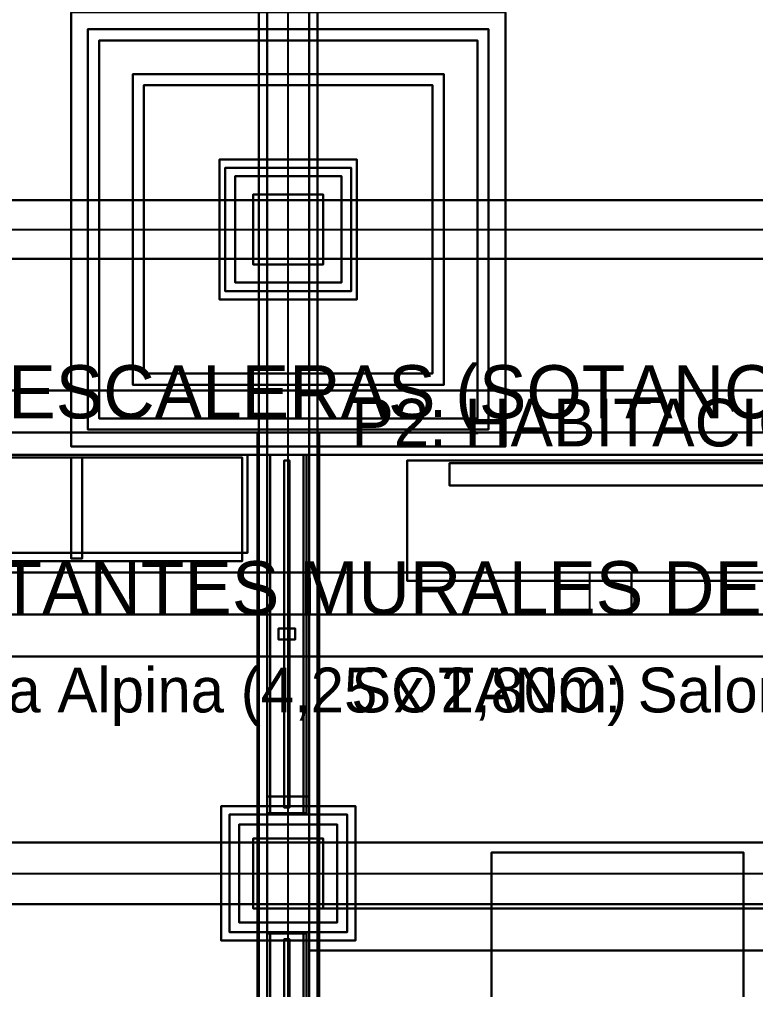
# Model space of a CAD drawing. Header units: metres. Extents: x -0.6 to 96.4, y -1.3 to 40.2.
# Drawn here: x 4.965 to 7.593, y 9.16 to 12.625 of the extents above; entities that cross this region are included whole.
import ezdxf

# ---------------------------------------------------------------- set-up
doc = ezdxf.new("R2010")
doc.units = ezdxf.units.M
for name, color, linetype in [('COLUMNAS_3D', 1, 'CONTINUOUS'), ('CUBIERTA_CHALET_3D', 9, 'CONTINUOUS'), ('EJES_ESTRUCTURALES', 1, 'CONTINUOUS'), ('LOSA_PISO_3D', 8, 'CONTINUOUS'), ('P2_COLUMNAS_3D', 1, 'CONTINUOUS'), ('P2_LOSA_PISO_3D', 8, 'CONTINUOUS'), ('P2_MUROS_MADERA_INT_3D', 6, 'CONTINUOUS'), ('P2_ROTULOS', 6, 'CONTINUOUS'), ('P2_TIMBER_FRAME_3D', 34, 'CONTINUOUS'), ('PB_MOBILIARIO_COMERCIAL_3D', 30, 'CONTINUOUS'), ('PB_TIMBER_FRAME_3D', 34, 'CONTINUOUS'), ('PB_ZOCALO_PIEDRA_3D', 8, 'CONTINUOUS'), ('ROTULOS_TEXTO', 2, 'CONTINUOUS'), ('SOTANO_COLUMNAS_3D', 1, 'CONTINUOUS'), ('SOTANO_LOSA_3D', 8, 'CONTINUOUS'), ('SOTANO_MOBILIARIO_3D', 30, 'CONTINUOUS'), ('SOTANO_MUROS_EXT_3D', 4, 'CONTINUOUS'), ('SOTANO_PIEDRA_MADERA_3D', 34, 'CONTINUOUS'), ('SOTANO_ROTULOS', 4, 'CONTINUOUS'), ('TERRENO_3D', 3, 'CONTINUOUS')]:
    doc.layers.add(name, color=color, linetype=linetype)

msp = doc.modelspace()

# ---------------------------------------------------------------- linework, layer by layer
at = {"layer": 'COLUMNAS_3D', "color": 1}
for points in [[(5.8, 11.75), (6.05, 11.75), (6.05, 12), (5.8, 12)], [(5.8, 11.75, 2.85), (6.05, 11.75, 2.85), (6.05, 12, 2.85), (5.8, 12, 2.85)], [(5.8, 12), (6.05, 12), (6.05, 12, 2.85), (5.8, 12, 2.85)], [(5.8, 11.75), (5.8, 12), (5.8, 12, 2.85), (5.8, 11.75, 2.85)], [(6.05, 11.75), (6.05, 12), (6.05, 12, 2.85), (6.05, 11.75, 2.85)], [(5.8, 11.75), (6.05, 11.75), (6.05, 11.75, 2.85), (5.8, 11.75, 2.85)], [(5.8, 9.45), (6.05, 9.45), (6.05, 9.7), (5.8, 9.7)], [(5.8, 9.45, 2.85), (6.05, 9.45, 2.85), (6.05, 9.7, 2.85), (5.8, 9.7, 2.85)], [(5.8, 9.7), (6.05, 9.7), (6.05, 9.7, 2.85), (5.8, 9.7, 2.85)], [(5.8, 9.45), (5.8, 9.7), (5.8, 9.7, 2.85), (5.8, 9.45, 2.85)], [(6.05, 9.45), (6.05, 9.7), (6.05, 9.7, 2.85), (6.05, 9.45, 2.85)], [(5.8, 9.45), (6.05, 9.45), (6.05, 9.45, 2.85), (5.8, 9.45, 2.85)]]:
    msp.add_3dface(points, dxfattribs=at)
at = {"layer": 'CUBIERTA_CHALET_3D', "color": 9}
for points in [[(4.85, 2, 8.6994), (10.1, 2, 5.4189), (10.1, 24.71, 5.4189), (4.85, 24.71, 8.6994)], [(4.85, 2, 8.8794), (10.1, 2, 5.5989), (10.1, 24.71, 5.5989), (4.85, 24.71, 8.8794)]]:
    msp.add_3dface(points, dxfattribs=at)
at = {"layer": 'EJES_ESTRUCTURALES', "color": 1}
for p, q in [((5.925, 1.8), (5.925, 25.51)), ((-0.6, 11.875), (10.4, 11.875)), ((-0.6, 9.575), (10.4, 9.575))]:
    msp.add_line(p, q, dxfattribs=at)
at = {"layer": 'LOSA_PISO_3D', "color": 8}
for points in [[(0.15, 10.35, -0.15), (9.15, 10.35, -0.15), (9.15, 24.71, -0.15), (0.15, 24.71, -0.15)], [(0.15, 10.35), (9.15, 10.35), (9.15, 24.71), (0.15, 24.71)], [(0.15, 10.35, -0.15), (9.15, 10.35, -0.15), (9.15, 10.35), (0.15, 10.35)], [(1.4, 7.4, -0.15), (9.15, 7.4, -0.15), (9.15, 10.35, -0.15), (1.4, 10.35, -0.15)], [(1.4, 7.4), (9.15, 7.4), (9.15, 10.35), (1.4, 10.35)], [(1.4, 10.35, -0.15), (9.15, 10.35, -0.15), (9.15, 10.35), (1.4, 10.35)]]:
    msp.add_3dface(points, dxfattribs=at)
at = {"layer": 'P2_COLUMNAS_3D', "color": 1}
for points in [[(5.8, 11.75, 3), (6.05, 11.75, 3), (6.05, 12, 3), (5.8, 12, 3)], [(5.8, 11.75, 5.85), (6.05, 11.75, 5.85), (6.05, 12, 5.85), (5.8, 12, 5.85)], [(5.8, 12, 3), (6.05, 12, 3), (6.05, 12, 5.85), (5.8, 12, 5.85)], [(5.8, 11.75, 3), (5.8, 12, 3), (5.8, 12, 5.85), (5.8, 11.75, 5.85)], [(6.05, 11.75, 3), (6.05, 12, 3), (6.05, 12, 5.85), (6.05, 11.75, 5.85)], [(5.8, 11.75, 3), (6.05, 11.75, 3), (6.05, 11.75, 5.85), (5.8, 11.75, 5.85)], [(5.8, 9.45, 3), (6.05, 9.45, 3), (6.05, 9.7, 3), (5.8, 9.7, 3)], [(5.8, 9.45, 5.85), (6.05, 9.45, 5.85), (6.05, 9.7, 5.85), (5.8, 9.7, 5.85)], [(5.8, 9.7, 3), (6.05, 9.7, 3), (6.05, 9.7, 5.85), (5.8, 9.7, 5.85)], [(5.8, 9.45, 3), (5.8, 9.7, 3), (5.8, 9.7, 5.85), (5.8, 9.45, 5.85)], [(6.05, 9.45, 3), (6.05, 9.7, 3), (6.05, 9.7, 5.85), (6.05, 9.45, 5.85)], [(5.8, 9.45, 3), (6.05, 9.45, 3), (6.05, 9.45, 5.85), (5.8, 9.45, 5.85)]]:
    msp.add_3dface(points, dxfattribs=at)
at = {"layer": 'P2_LOSA_PISO_3D', "color": 8}
for points in [[(0.15, 10.35, 2.85), (9.15, 10.35, 2.85), (9.15, 24.71, 2.85), (0.15, 24.71, 2.85)], [(0.15, 10.35, 3), (9.15, 10.35, 3), (9.15, 24.71, 3), (0.15, 24.71, 3)], [(0.15, 10.35, 2.85), (9.15, 10.35, 2.85), (9.15, 10.35, 3), (0.15, 10.35, 3)], [(2.65, 7.4, 2.85), (9.15, 7.4, 2.85), (9.15, 10.35, 2.85), (2.65, 10.35, 2.85)], [(2.65, 7.4, 3), (9.15, 7.4, 3), (9.15, 10.35, 3), (2.65, 10.35, 3)], [(2.65, 10.35, 2.85), (9.15, 10.35, 2.85), (9.15, 10.35, 3), (2.65, 10.35, 3)]]:
    msp.add_3dface(points, dxfattribs=at)
at = {"layer": 'P2_MUROS_MADERA_INT_3D', "color": 6}
for points in [[(5.85, 10.65, 3), (6, 10.65, 3), (6, 18.1, 3), (5.85, 18.1, 3)], [(5.85, 10.65, 5.85), (6, 10.65, 5.85), (6, 18.1, 5.85), (5.85, 18.1, 5.85)], [(5.85, 10.65, 3), (5.85, 18.1, 3), (5.85, 18.1, 5.85), (5.85, 10.65, 5.85)], [(6, 10.65, 3), (6, 18.1, 3), (6, 18.1, 5.85), (6, 10.65, 5.85)], [(5.85, 9.85, 5.1), (6, 9.85, 5.1), (6, 10.65, 5.1), (5.85, 10.65, 5.1)], [(5.85, 9.85, 5.85), (6, 9.85, 5.85), (6, 10.65, 5.85), (5.85, 10.65, 5.85)], [(5.85, 10.65, 5.1), (6, 10.65, 5.1), (6, 10.65, 5.85), (5.85, 10.65, 5.85)], [(5.85, 9.85, 5.1), (5.85, 10.65, 5.1), (5.85, 10.65, 5.85), (5.85, 9.85, 5.85)], [(5.85, 10.65, 3), (6, 10.65, 3), (6, 10.65, 5.85), (5.85, 10.65, 5.85)], [(6, 9.85, 5.1), (6, 10.65, 5.1), (6, 10.65, 5.85), (6, 9.85, 5.85)], [(5.85, 8.35, 3), (6, 8.35, 3), (6, 9.85, 3), (5.85, 9.85, 3)], [(5.85, 8.35, 5.85), (6, 8.35, 5.85), (6, 9.85, 5.85), (5.85, 9.85, 5.85)], [(5.85, 9.85, 3), (6, 9.85, 3), (6, 9.85, 5.85), (5.85, 9.85, 5.85)], [(5.85, 8.35, 3), (5.85, 9.85, 3), (5.85, 9.85, 5.85), (5.85, 8.35, 5.85)], [(5.85, 9.85, 5.1), (6, 9.85, 5.1), (6, 9.85, 5.85), (5.85, 9.85, 5.85)], [(6, 8.35, 3), (6, 9.85, 3), (6, 9.85, 5.85), (6, 8.35, 5.85)], [(6, 9.3, 3), (9, 9.3, 3), (9, 9.45, 3), (6, 9.45, 3)], [(6, 9.3, 5.85), (9, 9.3, 5.85), (9, 9.45, 5.85), (6, 9.45, 5.85)], [(6, 9.45, 3), (9, 9.45, 3), (9, 9.45, 5.85), (6, 9.45, 5.85)], [(6, 9.3, 3), (6, 9.45, 3), (6, 9.45, 5.85), (6, 9.3, 5.85)], [(6, 9.3, 3), (9, 9.3, 3), (9, 9.3, 5.85), (6, 9.3, 5.85)]]:
    msp.add_3dface(points, dxfattribs=at)
at = {"layer": 'P2_TIMBER_FRAME_3D', "color": 34}
for points in [[(0.45, 10.5, 5.67), (9.15, 10.5, 5.67), (9.15, 10.65, 5.67), (0.45, 10.65, 5.67)], [(0.45, 10.5, 5.85), (9.15, 10.5, 5.85), (9.15, 10.65, 5.85), (0.45, 10.65, 5.85)], [(0.45, 10.65, 5.67), (9.15, 10.65, 5.67), (9.15, 10.65, 5.85), (0.45, 10.65, 5.85)], [(4.85, 10.65, 6), (4.93, 10.65, 6), (7.15, 10.65, 7.1422), (7, 10.65, 7.236)], [(4.85, 10.5, 6), (4.85, 10.65, 6), (7, 10.65, 7.236), (7, 10.5, 7.236)], [(4.93, 10.5, 6), (4.93, 10.65, 6), (7.15, 10.65, 7.1422), (7.15, 10.5, 7.1422)], [(7, 10.5, 7.236), (7.15, 10.5, 7.1422), (7.15, 10.65, 7.1422), (7, 10.65, 7.236)], [(0.45, 10.5, 5.67), (9.15, 10.5, 5.67), (9.15, 10.5, 5.85), (0.45, 10.5, 5.85)], [(4.85, 10.5, 6), (4.93, 10.5, 6), (7.15, 10.5, 7.1422), (7, 10.5, 7.236)]]:
    msp.add_3dface(points, dxfattribs=at)
at = {"layer": 'PB_MOBILIARIO_COMERCIAL_3D', "color": 34}
for points in [[(5.15, 11.1, 0.32), (6.7, 11.1, 0.32), (6.7, 12.65, 0.32), (5.15, 12.65, 0.32)], [(5.15, 11.1, 0.68), (6.7, 11.1, 0.68), (6.7, 12.65, 0.68), (5.15, 12.65, 0.68)], [(5.15, 11.1, 0.32), (5.15, 12.65, 0.32), (5.15, 12.65, 0.68), (5.15, 11.1, 0.68)], [(6.7, 11.1, 0.32), (6.7, 12.65, 0.32), (6.7, 12.65, 0.68), (6.7, 11.1, 0.68)], [(5.37, 11.32, 0.76), (6.48, 11.32, 0.76), (6.48, 12.43, 0.76), (5.37, 12.43, 0.76)], [(5.37, 11.32, 1.04), (6.48, 11.32, 1.04), (6.48, 12.43, 1.04), (5.37, 12.43, 1.04)], [(5.37, 12.43, 0.76), (6.48, 12.43, 0.76), (6.48, 12.43, 1.04), (5.37, 12.43, 1.04)], [(5.37, 11.32, 0.76), (5.37, 12.43, 0.76), (5.37, 12.43, 1.04), (5.37, 11.32, 1.04)], [(6.48, 11.32, 0.76), (6.48, 12.43, 0.76), (6.48, 12.43, 1.04), (6.48, 11.32, 1.04)], [(5.37, 11.32, 0.76), (6.48, 11.32, 0.76), (6.48, 11.32, 1.04), (5.37, 11.32, 1.04)], [(5.15, 11.1, 0.32), (6.7, 11.1, 0.32), (6.7, 11.1, 0.68), (5.15, 11.1, 0.68)]]:
    msp.add_3dface(points, dxfattribs=at)
at = {"layer": 'PB_MOBILIARIO_COMERCIAL_3D', "color": 2}
for points in [[(5.21, 11.16, 0.68), (6.64, 11.16, 0.68), (6.64, 12.59, 0.68), (5.21, 12.59, 0.68)], [(5.21, 11.16, 0.76), (6.64, 11.16, 0.76), (6.64, 12.59, 0.76), (5.21, 12.59, 0.76)], [(5.21, 12.59, 0.68), (6.64, 12.59, 0.68), (6.64, 12.59, 0.76), (5.21, 12.59, 0.76)], [(5.21, 11.16, 0.68), (5.21, 12.59, 0.68), (5.21, 12.59, 0.76), (5.21, 11.16, 0.76)], [(6.64, 11.16, 0.68), (6.64, 12.59, 0.68), (6.64, 12.59, 0.76), (6.64, 11.16, 0.76)], [(5.21, 11.16, 0.68), (6.64, 11.16, 0.68), (6.64, 11.16, 0.76), (5.21, 11.16, 0.76)]]:
    msp.add_3dface(points, dxfattribs=at)
at = {"layer": 'PB_MOBILIARIO_COMERCIAL_3D', "color": 30}
for points in [[(5.41, 11.36, 1.04), (6.44, 11.36, 1.04), (6.44, 12.39, 1.04), (5.41, 12.39, 1.04)], [(5.41, 11.36, 1.12), (6.44, 11.36, 1.12), (6.44, 12.39, 1.12), (5.41, 12.39, 1.12)], [(5.41, 12.39, 1.04), (6.44, 12.39, 1.04), (6.44, 12.39, 1.12), (5.41, 12.39, 1.12)], [(5.41, 11.36, 1.04), (5.41, 12.39, 1.04), (5.41, 12.39, 1.12), (5.41, 11.36, 1.12)], [(6.44, 11.36, 1.04), (6.44, 12.39, 1.04), (6.44, 12.39, 1.12), (6.44, 11.36, 1.12)], [(5.41, 11.36, 1.04), (6.44, 11.36, 1.04), (6.44, 11.36, 1.12), (5.41, 11.36, 1.12)]]:
    msp.add_3dface(points, dxfattribs=at)
at = {"layer": 'PB_MOBILIARIO_COMERCIAL_3D', "color": 8}
for points in [[(5.7, 11.655, 1.65), (6.15, 11.655, 1.65), (6.15, 12.095, 1.65), (5.7, 12.095, 1.65)], [(5.7, 11.655, 1.95), (6.15, 11.655, 1.95), (6.15, 12.095, 1.95), (5.7, 12.095, 1.95)], [(5.7, 12.095, 1.65), (6.15, 12.095, 1.65), (6.15, 12.095, 1.95), (5.7, 12.095, 1.95)], [(5.7, 11.655, 1.65), (5.7, 12.095, 1.65), (5.7, 12.095, 1.95), (5.7, 11.655, 1.95)], [(6.15, 11.655, 1.65), (6.15, 12.095, 1.65), (6.15, 12.095, 1.95), (6.15, 11.655, 1.95)], [(5.7, 11.655, 1.65), (6.15, 11.655, 1.65), (6.15, 11.655, 1.95), (5.7, 11.655, 1.95)]]:
    msp.add_3dface(points, dxfattribs=at)
at = {"layer": 'PB_TIMBER_FRAME_3D', "color": 34}
for points in [[(5.82, 8.55, 2.65), (6.03, 8.55, 2.65), (6.03, 24.56, 2.65), (5.82, 24.56, 2.65)], [(5.82, 8.55, 2.85), (6.03, 8.55, 2.85), (6.03, 24.56, 2.85), (5.82, 24.56, 2.85)], [(5.82, 8.55, 2.65), (5.82, 24.56, 2.65), (5.82, 24.56, 2.85), (5.82, 8.55, 2.85)], [(6.03, 8.55, 2.65), (6.03, 24.56, 2.65), (6.03, 24.56, 2.85), (6.03, 8.55, 2.85)], [(5.68, 11.625, 2.48), (6.17, 11.625, 2.48), (6.17, 12.125, 2.48), (5.68, 12.125, 2.48)], [(5.68, 11.625, 2.65), (6.17, 11.625, 2.65), (6.17, 12.125, 2.65), (5.68, 12.125, 2.65)], [(5.68, 12.125, 2.48), (6.17, 12.125, 2.48), (6.17, 12.125, 2.65), (5.68, 12.125, 2.65)], [(5.68, 11.625, 2.48), (5.68, 12.125, 2.48), (5.68, 12.125, 2.65), (5.68, 11.625, 2.65)], [(6.17, 11.625, 2.48), (6.17, 12.125, 2.48), (6.17, 12.125, 2.65), (6.17, 11.625, 2.65)], [(5.735, 11.685), (6.115, 11.685), (6.115, 12.065), (5.735, 12.065)], [(5.735, 11.685, 2.65), (6.115, 11.685, 2.65), (6.115, 12.065, 2.65), (5.735, 12.065, 2.65)], [(5.735, 12.065), (6.115, 12.065), (6.115, 12.065, 2.65), (5.735, 12.065, 2.65)], [(5.735, 11.685), (5.735, 12.065), (5.735, 12.065, 2.65), (5.735, 11.685, 2.65)], [(6.115, 11.685), (6.115, 12.065), (6.115, 12.065, 2.65), (6.115, 11.685, 2.65)], [(3.45, 11.77, 2.65), (8.95, 11.77, 2.65), (8.95, 11.98, 2.65), (3.45, 11.98, 2.65)], [(3.45, 11.77, 2.85), (8.95, 11.77, 2.85), (8.95, 11.98, 2.85), (3.45, 11.98, 2.85)], [(3.45, 11.98, 2.65), (8.95, 11.98, 2.65), (8.95, 11.98, 2.85), (3.45, 11.98, 2.85)], [(3.45, 11.77, 2.65), (8.95, 11.77, 2.65), (8.95, 11.77, 2.85), (3.45, 11.77, 2.85)], [(5.735, 11.685), (6.115, 11.685), (6.115, 11.685, 2.65), (5.735, 11.685, 2.65)], [(5.68, 11.625, 2.48), (6.17, 11.625, 2.48), (6.17, 11.625, 2.65), (5.68, 11.625, 2.65)]]:
    msp.add_3dface(points, dxfattribs=at)
at = {"layer": 'PB_ZOCALO_PIEDRA_3D', "color": 8}
for points in [[(5.25, 11.2), (6.6, 11.2), (6.6, 12.55), (5.25, 12.55)], [(5.25, 11.2, 0.32), (6.6, 11.2, 0.32), (6.6, 12.55, 0.32), (5.25, 12.55, 0.32)], [(5.25, 12.55), (6.6, 12.55), (6.6, 12.55, 0.32), (5.25, 12.55, 0.32)], [(5.25, 11.2), (5.25, 12.55), (5.25, 12.55, 0.32), (5.25, 11.2, 0.32)], [(6.6, 11.2), (6.6, 12.55), (6.6, 12.55, 0.32), (6.6, 11.2, 0.32)], [(5.25, 11.2), (6.6, 11.2), (6.6, 11.2, 0.32), (5.25, 11.2, 0.32)]]:
    msp.add_3dface(points, dxfattribs=at)
at = {"layer": 'SOTANO_COLUMNAS_3D', "color": 1}
for points in [[(5.75, 9.4, -2.55), (6.1, 9.4, -2.55), (6.1, 9.75, -2.55), (5.75, 9.75, -2.55)], [(5.75, 9.4, -0.15), (6.1, 9.4, -0.15), (6.1, 9.75, -0.15), (5.75, 9.75, -0.15)], [(5.75, 9.75, -2.55), (6.1, 9.75, -2.55), (6.1, 9.75, -0.15), (5.75, 9.75, -0.15)], [(5.75, 9.4, -2.55), (5.75, 9.75, -2.55), (5.75, 9.75, -0.15), (5.75, 9.4, -0.15)], [(6.1, 9.4, -2.55), (6.1, 9.75, -2.55), (6.1, 9.75, -0.15), (6.1, 9.4, -0.15)], [(5.75, 9.4, -2.55), (6.1, 9.4, -2.55), (6.1, 9.4, -0.15), (5.75, 9.4, -0.15)]]:
    msp.add_3dface(points, dxfattribs=at)
at = {"layer": 'SOTANO_LOSA_3D', "color": 8}
for points in [[(0.15, 3, -2.7), (9.15, 3, -2.7), (9.15, 11.3, -2.7), (0.15, 11.3, -2.7)], [(0.15, 3, -2.55), (9.15, 3, -2.55), (9.15, 11.3, -2.55), (0.15, 11.3, -2.55)], [(0.15, 11.3, -2.7), (9.15, 11.3, -2.7), (9.15, 11.3, -2.55), (0.15, 11.3, -2.55)]]:
    msp.add_3dface(points, dxfattribs=at)
at = {"layer": 'SOTANO_MOBILIARIO_3D', "color": 34}
for points in [[(2.15, 10.72, -2.55), (5.78, 10.72, -2.55), (5.78, 11.07, -2.55), (2.15, 11.07, -2.55)], [(2.15, 10.72, -0.37), (5.78, 10.72, -0.37), (5.78, 11.07, -0.37), (2.15, 11.07, -0.37)], [(2.15, 11.07, -2.55), (5.78, 11.07, -2.55), (5.78, 11.07, -0.37), (2.15, 11.07, -0.37)], [(5.78, 10.72, -2.55), (5.78, 11.07, -2.55), (5.78, 11.07, -0.37), (5.78, 10.72, -0.37)], [(6.35, 10.62, -2.55), (8.55, 10.62, -2.55), (8.55, 11.05, -2.55), (6.35, 11.05, -2.55)], [(6.35, 10.62, -2.01), (8.55, 10.62, -2.01), (8.55, 11.05, -2.01), (6.35, 11.05, -2.01)], [(6.35, 11.05, -2.55), (8.55, 11.05, -2.55), (8.55, 11.05, -2.01), (6.35, 11.05, -2.01)], [(6.35, 10.62, -2.55), (6.35, 11.05, -2.55), (6.35, 11.05, -2.01), (6.35, 10.62, -2.01)], [(2.15, 10.72, -2.55), (5.78, 10.72, -2.55), (5.78, 10.72, -0.37), (2.15, 10.72, -0.37)], [(6.35, 10.62, -2.55), (8.55, 10.62, -2.55), (8.55, 10.62, -2.01), (6.35, 10.62, -2.01)], [(6.65, 9.02, -2.55), (7.55, 9.02, -2.55), (7.55, 9.65, -2.55), (6.65, 9.65, -2.55)], [(6.65, 9.02, -2.15), (7.55, 9.02, -2.15), (7.55, 9.65, -2.15), (6.65, 9.65, -2.15)], [(6.65, 9.65, -2.55), (7.55, 9.65, -2.55), (7.55, 9.65, -2.15), (6.65, 9.65, -2.15)], [(6.65, 9.02, -2.55), (6.65, 9.65, -2.55), (6.65, 9.65, -2.15), (6.65, 9.02, -2.15)], [(7.55, 9.02, -2.55), (7.55, 9.65, -2.55), (7.55, 9.65, -2.15), (7.55, 9.02, -2.15)]]:
    msp.add_3dface(points, dxfattribs=at)
at = {"layer": 'SOTANO_MOBILIARIO_3D', "color": 8}
for points in [[(2.17, 10.69, -1.63), (5.76, 10.69, -1.63), (5.76, 11.06, -1.63), (2.17, 11.06, -1.63)], [(2.17, 10.69, -1.57), (5.76, 10.69, -1.57), (5.76, 11.06, -1.57), (2.17, 11.06, -1.57)], [(2.17, 11.06, -1.63), (5.76, 11.06, -1.63), (5.76, 11.06, -1.57), (2.17, 11.06, -1.57)], [(5.76, 10.69, -1.63), (5.76, 11.06, -1.63), (5.76, 11.06, -1.57), (5.76, 10.69, -1.57)], [(6.5, 10.96, -1.83), (8.4, 10.96, -1.83), (8.4, 11.04, -1.83), (6.5, 11.04, -1.83)], [(6.5, 10.96, -0.73), (8.4, 10.96, -0.73), (8.4, 11.04, -0.73), (6.5, 11.04, -0.73)], [(6.5, 11.04, -1.83), (8.4, 11.04, -1.83), (8.4, 11.04, -0.73), (6.5, 11.04, -0.73)], [(6.5, 10.96, -1.83), (6.5, 11.04, -1.83), (6.5, 11.04, -0.73), (6.5, 10.96, -0.73)], [(6.5, 10.96, -1.83), (8.4, 10.96, -1.83), (8.4, 10.96, -0.73), (6.5, 10.96, -0.73)], [(2.17, 10.69, -1.63), (5.76, 10.69, -1.63), (5.76, 10.69, -1.57), (2.17, 10.69, -1.57)]]:
    msp.add_3dface(points, dxfattribs=at)
at = {"layer": 'SOTANO_MOBILIARIO_3D', "color": 30}
for points in [[(5.15, 10.7, -2.5), (5.19, 10.7, -2.5), (5.19, 11.06, -2.5), (5.15, 11.06, -2.5)], [(5.15, 10.7, -0.43), (5.19, 10.7, -0.43), (5.19, 11.06, -0.43), (5.15, 11.06, -0.43)], [(5.15, 11.06, -2.5), (5.19, 11.06, -2.5), (5.19, 11.06, -0.43), (5.15, 11.06, -0.43)], [(5.15, 10.7, -2.5), (5.15, 11.06, -2.5), (5.15, 11.06, -0.43), (5.15, 10.7, -0.43)], [(5.19, 10.7, -2.5), (5.19, 11.06, -2.5), (5.19, 11.06, -0.43), (5.19, 10.7, -0.43)], [(5.15, 10.7, -2.5), (5.19, 10.7, -2.5), (5.19, 10.7, -0.43), (5.15, 10.7, -0.43)]]:
    msp.add_3dface(points, dxfattribs=at)
at = {"layer": 'SOTANO_MUROS_EXT_3D', "color": 4}
for points in [[(0.3, 11.15, -2.55), (9.15, 11.15, -2.55), (9.15, 11.3, -2.55), (0.3, 11.3, -2.55)], [(0.3, 11.15, -0.15), (9.15, 11.15, -0.15), (9.15, 11.3, -0.15), (0.3, 11.3, -0.15)], [(0.3, 11.3, -2.55), (9.15, 11.3, -2.55), (9.15, 11.3, -0.15), (0.3, 11.3, -0.15)], [(0.3, 11.15, -2.55), (9.15, 11.15, -2.55), (9.15, 11.15, -0.15), (0.3, 11.15, -0.15)]]:
    msp.add_3dface(points, dxfattribs=at)
at = {"layer": 'SOTANO_PIEDRA_MADERA_3D', "color": 8}
for points in [[(1.55, 11.07, -2.55), (8.95, 11.07, -2.55), (8.95, 11.15, -2.55), (1.55, 11.15, -2.55)], [(1.55, 11.07, -0.15), (8.95, 11.07, -0.15), (8.95, 11.15, -0.15), (1.55, 11.15, -0.15)], [(1.55, 11.15, -2.55), (8.95, 11.15, -2.55), (8.95, 11.15, -0.15), (1.55, 11.15, -0.15)], [(1.55, 11.07, -2.55), (8.95, 11.07, -2.55), (8.95, 11.07, -0.15), (1.55, 11.07, -0.15)], [(5.86, 9.79, -2.55), (5.98, 9.79, -2.55), (5.98, 11.07, -2.55), (5.86, 11.07, -2.55)], [(5.86, 9.79, -1.93), (5.98, 9.79, -1.93), (5.98, 11.07, -1.93), (5.86, 11.07, -1.93)], [(5.86, 11.07, -2.55), (5.98, 11.07, -2.55), (5.98, 11.07, -1.93), (5.86, 11.07, -1.93)], [(5.86, 9.79, -2.55), (5.86, 11.07, -2.55), (5.86, 11.07, -1.93), (5.86, 9.79, -1.93)], [(5.98, 9.79, -2.55), (5.98, 11.07, -2.55), (5.98, 11.07, -1.93), (5.98, 9.79, -1.93)], [(5.89, 10.41, -1.93), (5.95, 10.41, -1.93), (5.95, 10.45, -1.93), (5.89, 10.45, -1.93)], [(5.89, 10.41, -0.43), (5.95, 10.41, -0.43), (5.95, 10.45, -0.43), (5.89, 10.45, -0.43)], [(5.89, 10.45, -1.93), (5.95, 10.45, -1.93), (5.95, 10.45, -0.43), (5.89, 10.45, -0.43)], [(5.89, 10.41, -1.93), (5.89, 10.45, -1.93), (5.89, 10.45, -0.43), (5.89, 10.41, -0.43)], [(5.95, 10.41, -1.93), (5.95, 10.45, -1.93), (5.95, 10.45, -0.43), (5.95, 10.41, -0.43)], [(5.89, 10.41, -1.93), (5.95, 10.41, -1.93), (5.95, 10.41, -0.43), (5.89, 10.41, -0.43)], [(5.715, 9.365, -2.55), (6.135, 9.365, -2.55), (6.135, 9.785, -2.55), (5.715, 9.785, -2.55)], [(5.715, 9.365, -0.37), (6.135, 9.365, -0.37), (6.135, 9.785, -0.37), (5.715, 9.785, -0.37)], [(5.715, 9.785, -2.55), (6.135, 9.785, -2.55), (6.135, 9.785, -0.37), (5.715, 9.785, -0.37)], [(5.715, 9.365, -2.55), (5.715, 9.785, -2.55), (5.715, 9.785, -0.37), (5.715, 9.365, -0.37)], [(5.86, 9.79, -2.55), (5.98, 9.79, -2.55), (5.98, 9.79, -1.93), (5.86, 9.79, -1.93)], [(6.135, 9.365, -2.55), (6.135, 9.785, -2.55), (6.135, 9.785, -0.37), (6.135, 9.365, -0.37)], [(5.715, 9.365, -2.55), (6.135, 9.365, -2.55), (6.135, 9.365, -0.37), (5.715, 9.365, -0.37)], [(5.86, 8.25, -2.55), (5.98, 8.25, -2.55), (5.98, 9.36, -2.55), (5.86, 9.36, -2.55)], [(5.86, 8.25, -1.93), (5.98, 8.25, -1.93), (5.98, 9.36, -1.93), (5.86, 9.36, -1.93)], [(5.86, 9.36, -2.55), (5.98, 9.36, -2.55), (5.98, 9.36, -1.93), (5.86, 9.36, -1.93)], [(5.86, 8.25, -2.55), (5.86, 9.36, -2.55), (5.86, 9.36, -1.93), (5.86, 8.25, -1.93)], [(5.98, 8.25, -2.55), (5.98, 9.36, -2.55), (5.98, 9.36, -1.93), (5.98, 8.25, -1.93)]]:
    msp.add_3dface(points, dxfattribs=at)
at = {"layer": 'SOTANO_PIEDRA_MADERA_3D', "color": 34}
for points in [[(5.815, 3.15, -0.27), (6.035, 3.15, -0.27), (6.035, 11.15, -0.27), (5.815, 11.15, -0.27)], [(5.815, 3.15, -0.15), (6.035, 3.15, -0.15), (6.035, 11.15, -0.15), (5.815, 11.15, -0.15)], [(5.815, 11.15, -0.27), (6.035, 11.15, -0.27), (6.035, 11.15, -0.15), (5.815, 11.15, -0.15)], [(5.815, 3.15, -0.27), (5.815, 11.15, -0.27), (5.815, 11.15, -0.15), (5.815, 3.15, -0.15)], [(6.035, 3.15, -0.27), (6.035, 11.15, -0.27), (6.035, 11.15, -0.15), (6.035, 3.15, -0.15)], [(5.85, 9.79, -0.43), (5.99, 9.79, -0.43), (5.99, 11.07, -0.43), (5.85, 11.07, -0.43)], [(5.85, 9.79, -0.15), (5.99, 9.79, -0.15), (5.99, 11.07, -0.15), (5.85, 11.07, -0.15)], [(5.85, 11.07, -0.43), (5.99, 11.07, -0.43), (5.99, 11.07, -0.15), (5.85, 11.07, -0.15)], [(5.85, 9.79, -0.43), (5.85, 11.07, -0.43), (5.85, 11.07, -0.15), (5.85, 9.79, -0.15)], [(5.99, 9.79, -0.43), (5.99, 11.07, -0.43), (5.99, 11.07, -0.15), (5.99, 9.79, -0.15)], [(5.685, 9.335, -0.37), (6.165, 9.335, -0.37), (6.165, 9.815, -0.37), (5.685, 9.815, -0.37)], [(5.685, 9.335, -0.27), (6.165, 9.335, -0.27), (6.165, 9.815, -0.27), (5.685, 9.815, -0.27)], [(5.685, 9.815, -0.37), (6.165, 9.815, -0.37), (6.165, 9.815, -0.27), (5.685, 9.815, -0.27)], [(5.685, 9.335, -0.37), (5.685, 9.815, -0.37), (5.685, 9.815, -0.27), (5.685, 9.335, -0.27)], [(6.165, 9.335, -0.37), (6.165, 9.815, -0.37), (6.165, 9.815, -0.27), (6.165, 9.335, -0.27)], [(5.85, 9.79, -0.43), (5.99, 9.79, -0.43), (5.99, 9.79, -0.15), (5.85, 9.79, -0.15)], [(1.55, 9.465, -0.27), (8.95, 9.465, -0.27), (8.95, 9.685, -0.27), (1.55, 9.685, -0.27)], [(1.55, 9.465, -0.15), (8.95, 9.465, -0.15), (8.95, 9.685, -0.15), (1.55, 9.685, -0.15)], [(1.55, 9.685, -0.27), (8.95, 9.685, -0.27), (8.95, 9.685, -0.15), (1.55, 9.685, -0.15)], [(1.55, 9.465, -0.27), (8.95, 9.465, -0.27), (8.95, 9.465, -0.15), (1.55, 9.465, -0.15)], [(5.85, 8.25, -0.43), (5.99, 8.25, -0.43), (5.99, 9.36, -0.43), (5.85, 9.36, -0.43)], [(5.85, 8.25, -0.15), (5.99, 8.25, -0.15), (5.99, 9.36, -0.15), (5.85, 9.36, -0.15)], [(5.85, 9.36, -0.43), (5.99, 9.36, -0.43), (5.99, 9.36, -0.15), (5.85, 9.36, -0.15)], [(5.85, 8.25, -0.43), (5.85, 9.36, -0.43), (5.85, 9.36, -0.15), (5.85, 8.25, -0.15)], [(5.99, 8.25, -0.43), (5.99, 9.36, -0.43), (5.99, 9.36, -0.15), (5.99, 8.25, -0.15)], [(5.685, 9.335, -0.37), (6.165, 9.335, -0.37), (6.165, 9.335, -0.27), (5.685, 9.335, -0.27)]]:
    msp.add_3dface(points, dxfattribs=at)
at = {"layer": 'SOTANO_PIEDRA_MADERA_3D', "color": 4}
for points in [[(5.91, 9.81, -1.93), (5.93, 9.81, -1.93), (5.93, 11.05, -1.93), (5.91, 11.05, -1.93)], [(5.91, 9.81, -0.43), (5.93, 9.81, -0.43), (5.93, 11.05, -0.43), (5.91, 11.05, -0.43)], [(5.91, 11.05, -1.93), (5.93, 11.05, -1.93), (5.93, 11.05, -0.43), (5.91, 11.05, -0.43)], [(5.91, 9.81, -1.93), (5.91, 11.05, -1.93), (5.91, 11.05, -0.43), (5.91, 9.81, -0.43)], [(5.93, 9.81, -1.93), (5.93, 11.05, -1.93), (5.93, 11.05, -0.43), (5.93, 9.81, -0.43)], [(5.91, 9.81, -1.93), (5.93, 9.81, -1.93), (5.93, 9.81, -0.43), (5.91, 9.81, -0.43)], [(5.91, 8.27, -1.93), (5.93, 8.27, -1.93), (5.93, 9.34, -1.93), (5.91, 9.34, -1.93)], [(5.91, 8.27, -0.43), (5.93, 8.27, -0.43), (5.93, 9.34, -0.43), (5.91, 9.34, -0.43)], [(5.91, 9.34, -1.93), (5.93, 9.34, -1.93), (5.93, 9.34, -0.43), (5.91, 9.34, -0.43)], [(5.91, 8.27, -1.93), (5.91, 9.34, -1.93), (5.91, 9.34, -0.43), (5.91, 8.27, -0.43)], [(5.93, 8.27, -1.93), (5.93, 9.34, -1.93), (5.93, 9.34, -0.43), (5.93, 8.27, -0.43)]]:
    msp.add_3dface(points, dxfattribs=at)
at = {"layer": 'TERRENO_3D', "color": 3}
for points in [[(0.15, 11.3, -2.75), (9, 11.3, -2.75), (9, 14.2, -1.25), (0.15, 14.2, -1.25)], [(0.15, 11.3, -2.55), (9, 11.3, -2.55), (9, 14.2, -1.05), (0.15, 14.2, -1.05)], [(0.15, 11.3, -2.75), (9, 11.3, -2.75), (9, 11.3, -2.55), (0.15, 11.3, -2.55)]]:
    msp.add_3dface(points, dxfattribs=at)

# ---------------------------------------------------------------- texts
at = {"layer": 'P2_ROTULOS', "color": 6}
msp.add_text('P2: HABITACION 2 (3,00 x 3,55m)', height=0.17, dxfattribs=at).set_placement((6.15, 11.1, 3.05))
at = {"layer": 'ROTULOS_TEXTO', "color": 2}
for s, p in [('P1: ACCESO DIRECTO Y ABIERTO A ESCALERAS (SOTANO / P2)', (0.45, 11.2, 0.05)), ('P1: ESTANTES MURALES DE FRUTAS Y HORTALIZAS', (4.1, 10.5, 0.05))]:
    msp.add_text(s, height=0.19, dxfattribs=at).set_placement(p)
at = {"layer": 'SOTANO_ROTULOS', "color": 4}
for s, p in [('SOTANO: Cava de Vinos y Cata Alpina (4,25 x 2,80m)', (1.95, 10.15, -2.5)), ('SOTANO: Salon Lounge & Cine 85" (2,95 x 4,40m)', (6.15, 10.15, -2.5))]:
    msp.add_text(s, height=0.16, dxfattribs=at).set_placement(p)

doc.saveas('drawing.dxf')
